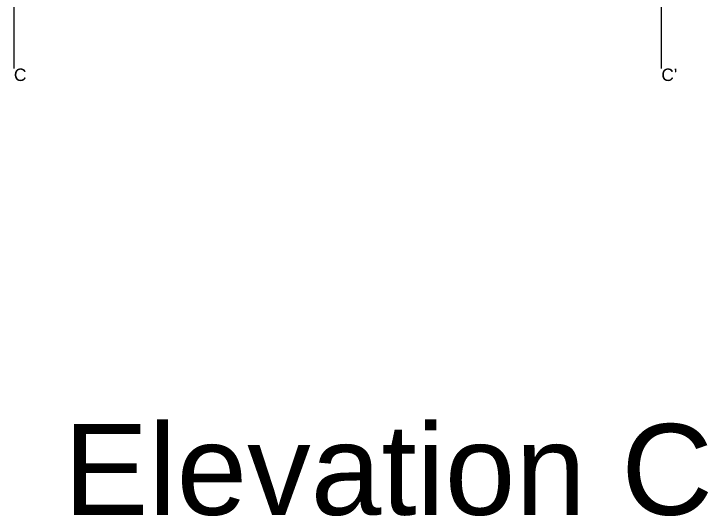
# Model space of a CAD drawing. Header units: millimetres. Extents: x 2258 to 5600, y 711 to 2563.
# Drawn here: x 5110.3 to 5249.7, y 2244.6 to 2345.6 of the extents above; entities that cross this region are included whole.
import ezdxf

# ---------------------------------------------------------------- set-up
doc = ezdxf.new("R2010")
doc.units = ezdxf.units.MM
doc.layers.add('HAT', color=8, linetype='Continuous', lineweight=18)
doc.layers.add('WAL', color=7, linetype='Continuous', lineweight=30)
doc.styles.get("Standard").update_dxf_attribs({"font": 'arial.ttf'})

msp = doc.modelspace()

# ---------------------------------------------------------------- linework, layer by layer
at = {"layer": 'HAT', "color": 240, "lineweight": 30, "true_color": 0xed1f24}
for p, q in [((5110.343, 2404.599), (5110.343, 2334.599)), ((5240.343, 2404.599), (5240.343, 2334.599))]:
    msp.add_line(p, q, dxfattribs=at)

# ---------------------------------------------------------------- texts
at = {"layer": 'HAT', "color": 18, "lineweight": 30, "true_color": 0x000000, "char_height": 2.5, "attachment_point": 1}
for s, insert in [('C', (5110.343, 2334.599)), ("C'", (5240.343, 2334.599))]:
    msp.add_mtext_dynamic_manual_height_columns(s, width=10, gutter_width=12.5, heights=[0], dxfattribs=dict(at, insert=insert))
at = {"layer": 'WAL', "insert": (5120.343, 2263.149), "char_height": 18.25058, "attachment_point": 1}
msp.add_mtext_dynamic_manual_height_columns('Elevation C', width=2973.31889, gutter_width=91.253, heights=[0], dxfattribs=at)

doc.saveas('drawing.dxf')
